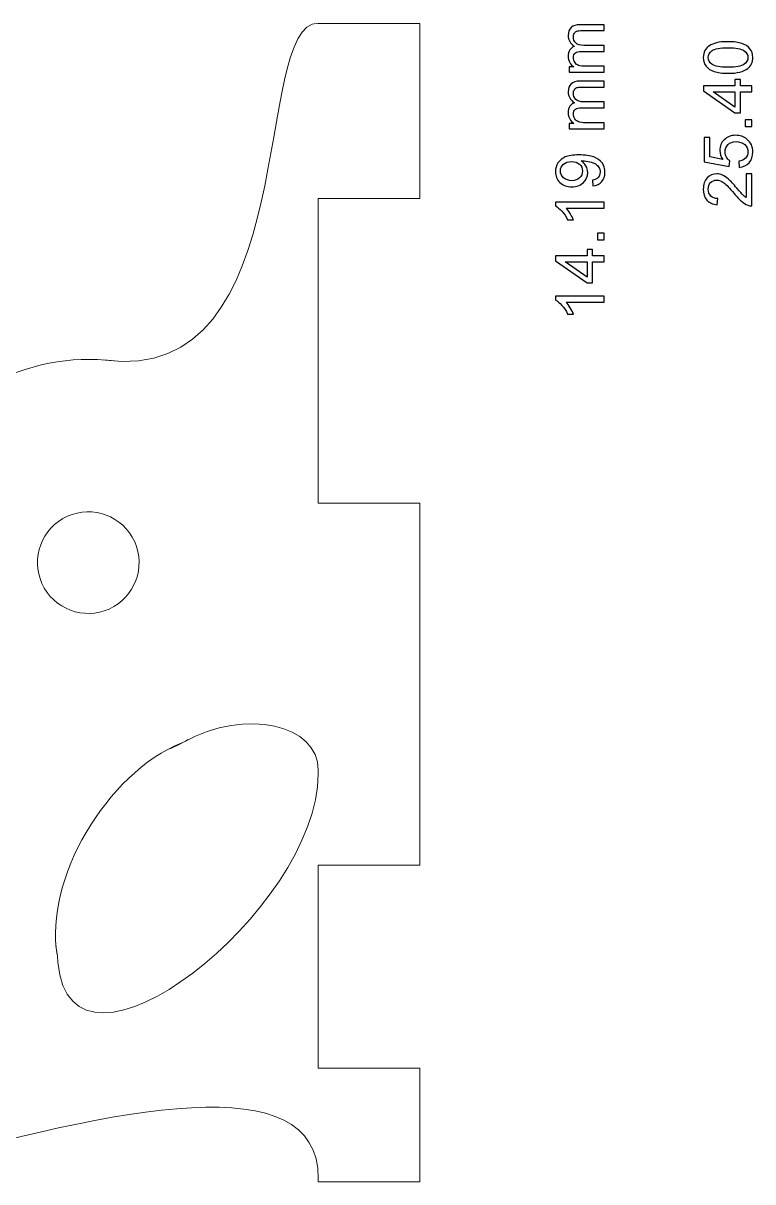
# Model space of a CAD drawing. Header units: millimetres. Extents: x -819 to 558, y -342 to 336.
# Drawn here: x 375.9 to 467.1, y -19 to 125.9 of the extents above; entities that cross this region are included whole.
import ezdxf

# ---------------------------------------------------------------- set-up
doc = ezdxf.new("R2010")
doc.units = ezdxf.units.MM
doc.header["$MEASUREMENT"] = 0
doc.layers.add('#Layer 1', color=7, linetype='Continuous')

msp = doc.modelspace()

# ---------------------------------------------------------------- linework, layer by layer
at = {"layer": '#Layer 1', "color": 22, "lineweight": 9}
for points in [[(385.9747, 83.7582), (411.1394, 80.2304), (404.3191, 125.8566), (412.7858, 125.8566)], [(412.7841, 65.8554), (412.7841, 65.8554), (412.7841, 103.9547), (412.7841, 103.9547)], [(425.4839, 65.8554), (425.4839, 65.8554), (425.4839, 20.6013), (425.4839, 20.6013)], [(395.9414, 35.9864), (403.7907, 40.308), (412.7858, 38.1431), (412.7858, 32.4883)], [(396.5379, 36.3013), (395.6197, 35.7825), (394.6825, 35.3268), (393.7318, 34.9333)], [(395.7543, 35.9058), (386.2551, 32.0701), (378.5347, 18.6972), (380.1573, 9.3862)], [(380.2428, 8.4698), (381.8303, -9.61), (412.7858, 15.0843), (412.7858, 32.0177)], [(412.7841, 31.8053), (412.7841, 31.8053), (412.7841, 32.6208), (412.7841, 32.6208)], [(412.7841, -4.7988), (412.7841, -4.7988), (412.7841, 20.6013), (412.7841, 20.6013)], [(380.0052, 10.5427), (380.088, 9.8513), (380.2172, 9.1616), (380.2428, 8.4698)], [(360.7518, -17.1947), (387.9157, -9.6982), (412.7858, -4.3131), (412.7858, -18.5472)]]:
    msp.add_open_spline(points, degree=3, dxfattribs=at)
for points, knots in [([(412.7841, 125.8276), (412.7841, 125.8276), (425.4839, 125.8276), (425.4839, 125.8276), (425.4839, 125.8276), (425.4839, 125.8276), (425.4839, 103.9547), (425.4839, 103.9547)], [0, 0, 0, 0, 0.5, 0.5, 0.5, 0.5, 1, 1, 1, 1]), ([(425.4839, 65.8554), (425.4839, 65.8554), (412.7841, 65.8554), (412.7841, 65.8554), (412.7841, 65.8554), (412.7841, 65.8554), (412.7841, 103.9547), (412.7841, 103.9547), (412.7841, 103.9547), (412.7841, 103.9547), (425.4839, 103.9547), (425.4839, 103.9547)], [0, 0, 0, 0, 0.33333333, 0.33333333, 0.33333333, 0.33333333, 0.66666667, 0.66666667, 0.66666667, 0.66666667, 1, 1, 1, 1]), ([(368.0574, 78.1584), (369.0774, 78.9825), (370.1747, 79.738), (371.3461, 80.4144), (371.3461, 80.4144), (376.3269, 83.29), (381.8769, 84.2869), (387.1755, 83.6251)], [0, 0, 0, 0, 0.5, 0.5, 0.5, 0.5, 1, 1, 1, 1]), ([(425.4784, -4.7988), (425.4784, -4.7988), (412.7786, -4.7988), (412.7786, -4.7988), (412.7786, -4.7988), (412.7786, -4.7988), (412.7786, 20.6013), (412.7786, 20.6013), (412.7786, 20.6013), (412.7786, 20.6013), (425.4784, 20.6013), (425.4784, 20.6013)], [0, 0, 0, 0, 0.33333333, 0.33333333, 0.33333333, 0.33333333, 0.66666667, 0.66666667, 0.66666667, 0.66666667, 1, 1, 1, 1]), ([(425.4839, -4.7988), (425.4839, -4.7988), (425.4839, -18.9875), (425.4839, -18.9875), (425.4839, -18.9875), (425.4839, -18.9875), (412.7841, -18.9875), (412.7841, -18.9875), (412.7841, -18.9875), (412.7841, -18.9875), (412.7841, -18.3541), (412.7841, -18.3541)], [0, 0, 0, 0, 0.33333333, 0.33333333, 0.33333333, 0.33333333, 0.66666667, 0.66666667, 0.66666667, 0.66666667, 1, 1, 1, 1])]:
    msp.add_open_spline(points, degree=3, knots=knots, dxfattribs=at)
at = {"layer": '#Layer 1', "color": 250}
for points, knots in [([(448.5028, 119.7205), (448.5028, 119.7205), (444.1128, 119.7205), (444.1128, 119.7205), (444.1128, 119.7205), (444.1128, 119.7205), (444.1128, 120.3851), (444.1128, 120.3851), (444.1128, 120.3851), (444.1128, 120.3851), (444.7281, 120.3851), (444.7281, 120.3851), (444.7281, 120.3851), (444.5136, 120.5234), (444.34, 120.7069), (444.2102, 120.9355), (444.2102, 120.9355), (444.0789, 121.1641), (444.0126, 121.4251), (444.0126, 121.7172), (444.0126, 121.7172), (444.0126, 122.0418), (444.0804, 122.3085), (444.2158, 122.5159), (444.2158, 122.5159), (444.3513, 122.7248), (444.539, 122.8715), (444.7817, 122.9562), (444.7817, 122.9562), (444.2694, 123.3047), (444.0126, 123.7563), (444.0126, 124.3123), (444.0126, 124.3123), (444.0126, 124.7483), (444.134, 125.0827), (444.3753, 125.317), (444.3753, 125.317), (444.6166, 125.5512), (444.9877, 125.6684), (445.4887, 125.6684), (445.4887, 125.6684), (445.4887, 125.6684), (448.5028, 125.6684), (448.5028, 125.6684), (448.5028, 125.6684), (448.5028, 125.6684), (448.5028, 124.9289), (448.5028, 124.9289), (448.5028, 124.9289), (448.5028, 124.9289), (445.737, 124.9289), (445.737, 124.9289), (445.737, 124.9289), (445.4393, 124.9289), (445.2248, 124.9049), (445.0935, 124.857), (445.0935, 124.857), (444.9637, 124.8076), (444.8579, 124.7201), (444.7775, 124.5945), (444.7775, 124.5945), (444.6984, 124.4675), (444.6575, 124.3179), (444.6575, 124.1472), (444.6575, 124.1472), (444.6575, 123.8381), (444.7605, 123.5827), (444.9665, 123.3781), (444.9665, 123.3781), (445.1712, 123.1749), (445.4999, 123.0719), (445.9515, 123.0719), (445.9515, 123.0719), (445.9515, 123.0719), (448.5028, 123.0719), (448.5028, 123.0719), (448.5028, 123.0719), (448.5028, 123.0719), (448.5028, 122.3282), (448.5028, 122.3282), (448.5028, 122.3282), (448.5028, 122.3282), (445.6509, 122.3282), (445.6509, 122.3282), (445.6509, 122.3282), (445.3193, 122.3282), (445.071, 122.2676), (444.9059, 122.1462), (444.9059, 122.1462), (444.7408, 122.0249), (444.6575, 121.8273), (444.6575, 121.5507), (444.6575, 121.5507), (444.6575, 121.3419), (444.7125, 121.1486), (444.824, 120.9708), (444.824, 120.9708), (444.9341, 120.793), (445.095, 120.6631), (445.3066, 120.5841), (445.3066, 120.5841), (445.5197, 120.5037), (445.8259, 120.4642), (446.2253, 120.4642), (446.2253, 120.4642), (446.2253, 120.4642), (448.5028, 120.4642), (448.5028, 120.4642), (448.5028, 120.4642), (448.5028, 120.4642), (448.5028, 119.7205), (448.5028, 119.7205)], [0, 0, 0, 0, 0.03571429, 0.03571429, 0.03571429, 0.03571429, 0.07142857, 0.07142857, 0.07142857, 0.07142857, 0.10714286, 0.10714286, 0.10714286, 0.10714286, 0.14285714, 0.14285714, 0.14285714, 0.14285714, 0.17857143, 0.17857143, 0.17857143, 0.17857143, 0.21428571, 0.21428571, 0.21428571, 0.21428571, 0.25, 0.25, 0.25, 0.25, 0.28571429, 0.28571429, 0.28571429, 0.28571429, 0.32142857, 0.32142857, 0.32142857, 0.32142857, 0.35714286, 0.35714286, 0.35714286, 0.35714286, 0.39285714, 0.39285714, 0.39285714, 0.39285714, 0.42857143, 0.42857143, 0.42857143, 0.42857143, 0.46428571, 0.46428571, 0.46428571, 0.46428571, 0.5, 0.5, 0.5, 0.5, 0.53571429, 0.53571429, 0.53571429, 0.53571429, 0.57142857, 0.57142857, 0.57142857, 0.57142857, 0.60714286, 0.60714286, 0.60714286, 0.60714286, 0.64285714, 0.64285714, 0.64285714, 0.64285714, 0.67857143, 0.67857143, 0.67857143, 0.67857143, 0.71428571, 0.71428571, 0.71428571, 0.71428571, 0.75, 0.75, 0.75, 0.75, 0.78571429, 0.78571429, 0.78571429, 0.78571429, 0.82142857, 0.82142857, 0.82142857, 0.82142857, 0.85714286, 0.85714286, 0.85714286, 0.85714286, 0.89285714, 0.89285714, 0.89285714, 0.89285714, 0.92857143, 0.92857143, 0.92857143, 0.92857143, 0.96428571, 0.96428571, 0.96428571, 0.96428571, 1, 1, 1, 1]), ([(463.9877, 119.5878), (463.2708, 119.5878), (462.6937, 119.6611), (462.2576, 119.8093), (462.2576, 119.8093), (461.8202, 119.9561), (461.4829, 120.1762), (461.2459, 120.4669), (461.2459, 120.4669), (461.0088, 120.7576), (460.8917, 121.1231), (460.8917, 121.5633), (460.8917, 121.5633), (460.8917, 121.8893), (460.9566, 122.1743), (461.0878, 122.4199), (461.0878, 122.4199), (461.2176, 122.6654), (461.4067, 122.8672), (461.6537, 123.0281), (461.6537, 123.0281), (461.9006, 123.1875), (462.2012, 123.3131), (462.5554, 123.4034), (462.5554, 123.4034), (462.9096, 123.4952), (463.3865, 123.5403), (463.9877, 123.5403), (463.9877, 123.5403), (464.6989, 123.5403), (465.2718, 123.4669), (465.7092, 123.3216), (465.7092, 123.3216), (466.1467, 123.1748), (466.4839, 122.9561), (466.7224, 122.6654), (466.7224, 122.6654), (466.9609, 122.3747), (467.0794, 122.0078), (467.0794, 121.5633), (467.0794, 121.5633), (467.0794, 120.9791), (466.8706, 120.5205), (466.4515, 120.1875), (466.4515, 120.1875), (465.9477, 119.7881), (465.125, 119.5878), (463.9877, 119.5878)], [0, 0, 0, 0, 0.08333333, 0.08333333, 0.08333333, 0.08333333, 0.16666667, 0.16666667, 0.16666667, 0.16666667, 0.25, 0.25, 0.25, 0.25, 0.33333333, 0.33333333, 0.33333333, 0.33333333, 0.41666667, 0.41666667, 0.41666667, 0.41666667, 0.5, 0.5, 0.5, 0.5, 0.58333333, 0.58333333, 0.58333333, 0.58333333, 0.66666667, 0.66666667, 0.66666667, 0.66666667, 0.75, 0.75, 0.75, 0.75, 0.83333333, 0.83333333, 0.83333333, 0.83333333, 0.91666667, 0.91666667, 0.91666667, 0.91666667, 1, 1, 1, 1]), ([(463.9877, 120.3526), (464.9825, 120.3526), (465.6443, 120.4697), (465.9745, 120.7026), (465.9745, 120.7026), (466.3033, 120.9354), (466.4684, 121.2218), (466.4684, 121.5633), (466.4684, 121.5633), (466.4684, 121.9062), (466.3019, 122.1927), (465.9717, 122.4255), (465.9717, 122.4255), (465.6415, 122.6584), (464.9797, 122.7755), (463.9877, 122.7755), (463.9877, 122.7755), (462.99, 122.7755), (462.3268, 122.6584), (461.9994, 122.4255), (461.9994, 122.4255), (461.6706, 122.1927), (461.5069, 121.9034), (461.5069, 121.5563), (461.5069, 121.5563), (461.5069, 121.2134), (461.6523, 120.941), (461.9415, 120.7364), (461.9415, 120.7364), (462.3098, 120.481), (462.9928, 120.3526), (463.9877, 120.3526)], [0, 0, 0, 0, 0.125, 0.125, 0.125, 0.125, 0.25, 0.25, 0.25, 0.25, 0.375, 0.375, 0.375, 0.375, 0.5, 0.5, 0.5, 0.5, 0.625, 0.625, 0.625, 0.625, 0.75, 0.75, 0.75, 0.75, 0.875, 0.875, 0.875, 0.875, 1, 1, 1, 1]), ([(466.9764, 117.2637), (466.9764, 117.2637), (465.5258, 117.2637), (465.5258, 117.2637), (465.5258, 117.2637), (465.5258, 117.2637), (465.5258, 114.6347), (465.5258, 114.6347), (465.5258, 114.6347), (465.5258, 114.6347), (464.8428, 114.6347), (464.8428, 114.6347), (464.8428, 114.6347), (464.8428, 114.6347), (460.9157, 117.4005), (460.9157, 117.4005), (460.9157, 117.4005), (460.9157, 117.4005), (460.9157, 118.0087), (460.9157, 118.0087), (460.9157, 118.0087), (460.9157, 118.0087), (464.8428, 118.0087), (464.8428, 118.0087), (464.8428, 118.0087), (464.8428, 118.0087), (464.8428, 118.8272), (464.8428, 118.8272), (464.8428, 118.8272), (464.8428, 118.8272), (465.5258, 118.8272), (465.5258, 118.8272), (465.5258, 118.8272), (465.5258, 118.8272), (465.5258, 118.0087), (465.5258, 118.0087), (465.5258, 118.0087), (465.5258, 118.0087), (466.9764, 118.0087), (466.9764, 118.0087), (466.9764, 118.0087), (466.9764, 118.0087), (466.9764, 117.2637), (466.9764, 117.2637)], [0, 0, 0, 0, 0.09090909, 0.09090909, 0.09090909, 0.09090909, 0.18181818, 0.18181818, 0.18181818, 0.18181818, 0.27272727, 0.27272727, 0.27272727, 0.27272727, 0.36363636, 0.36363636, 0.36363636, 0.36363636, 0.45454545, 0.45454545, 0.45454545, 0.45454545, 0.54545455, 0.54545455, 0.54545455, 0.54545455, 0.63636364, 0.63636364, 0.63636364, 0.63636364, 0.72727273, 0.72727273, 0.72727273, 0.72727273, 0.81818182, 0.81818182, 0.81818182, 0.81818182, 0.90909091, 0.90909091, 0.90909091, 0.90909091, 1, 1, 1, 1]), ([(448.5028, 112.6677), (448.5028, 112.6677), (444.1128, 112.6677), (444.1128, 112.6677), (444.1128, 112.6677), (444.1128, 112.6677), (444.1128, 113.3323), (444.1128, 113.3323), (444.1128, 113.3323), (444.1128, 113.3323), (444.7281, 113.3323), (444.7281, 113.3323), (444.7281, 113.3323), (444.5136, 113.4706), (444.34, 113.6541), (444.2102, 113.8827), (444.2102, 113.8827), (444.0789, 114.1113), (444.0126, 114.3723), (444.0126, 114.6644), (444.0126, 114.6644), (444.0126, 114.989), (444.0804, 115.2557), (444.2158, 115.4631), (444.2158, 115.4631), (444.3513, 115.672), (444.539, 115.8187), (444.7817, 115.9034), (444.7817, 115.9034), (444.2694, 116.2519), (444.0126, 116.7035), (444.0126, 117.2595), (444.0126, 117.2595), (444.0126, 117.6955), (444.134, 118.0299), (444.3753, 118.2642), (444.3753, 118.2642), (444.6166, 118.4984), (444.9877, 118.6156), (445.4887, 118.6156), (445.4887, 118.6156), (445.4887, 118.6156), (448.5028, 118.6156), (448.5028, 118.6156), (448.5028, 118.6156), (448.5028, 118.6156), (448.5028, 117.8761), (448.5028, 117.8761), (448.5028, 117.8761), (448.5028, 117.8761), (445.737, 117.8761), (445.737, 117.8761), (445.737, 117.8761), (445.4393, 117.8761), (445.2248, 117.8521), (445.0935, 117.8042), (445.0935, 117.8042), (444.9637, 117.7548), (444.8579, 117.6673), (444.7775, 117.5417), (444.7775, 117.5417), (444.6984, 117.4147), (444.6575, 117.2651), (444.6575, 117.0944), (444.6575, 117.0944), (444.6575, 116.7853), (444.7605, 116.5299), (444.9665, 116.3253), (444.9665, 116.3253), (445.1712, 116.1221), (445.4999, 116.0191), (445.9515, 116.0191), (445.9515, 116.0191), (445.9515, 116.0191), (448.5028, 116.0191), (448.5028, 116.0191), (448.5028, 116.0191), (448.5028, 116.0191), (448.5028, 115.2754), (448.5028, 115.2754), (448.5028, 115.2754), (448.5028, 115.2754), (445.6509, 115.2754), (445.6509, 115.2754), (445.6509, 115.2754), (445.3193, 115.2754), (445.071, 115.2148), (444.9059, 115.0934), (444.9059, 115.0934), (444.7408, 114.9721), (444.6575, 114.7745), (444.6575, 114.4979), (444.6575, 114.4979), (444.6575, 114.2891), (444.7125, 114.0958), (444.824, 113.918), (444.824, 113.918), (444.9341, 113.7402), (445.095, 113.6103), (445.3066, 113.5313), (445.3066, 113.5313), (445.5197, 113.4509), (445.8259, 113.4114), (446.2253, 113.4114), (446.2253, 113.4114), (446.2253, 113.4114), (448.5028, 113.4114), (448.5028, 113.4114), (448.5028, 113.4114), (448.5028, 113.4114), (448.5028, 112.6677), (448.5028, 112.6677)], [0, 0, 0, 0, 0.03571429, 0.03571429, 0.03571429, 0.03571429, 0.07142857, 0.07142857, 0.07142857, 0.07142857, 0.10714286, 0.10714286, 0.10714286, 0.10714286, 0.14285714, 0.14285714, 0.14285714, 0.14285714, 0.17857143, 0.17857143, 0.17857143, 0.17857143, 0.21428571, 0.21428571, 0.21428571, 0.21428571, 0.25, 0.25, 0.25, 0.25, 0.28571429, 0.28571429, 0.28571429, 0.28571429, 0.32142857, 0.32142857, 0.32142857, 0.32142857, 0.35714286, 0.35714286, 0.35714286, 0.35714286, 0.39285714, 0.39285714, 0.39285714, 0.39285714, 0.42857143, 0.42857143, 0.42857143, 0.42857143, 0.46428571, 0.46428571, 0.46428571, 0.46428571, 0.5, 0.5, 0.5, 0.5, 0.53571429, 0.53571429, 0.53571429, 0.53571429, 0.57142857, 0.57142857, 0.57142857, 0.57142857, 0.60714286, 0.60714286, 0.60714286, 0.60714286, 0.64285714, 0.64285714, 0.64285714, 0.64285714, 0.67857143, 0.67857143, 0.67857143, 0.67857143, 0.71428571, 0.71428571, 0.71428571, 0.71428571, 0.75, 0.75, 0.75, 0.75, 0.78571429, 0.78571429, 0.78571429, 0.78571429, 0.82142857, 0.82142857, 0.82142857, 0.82142857, 0.85714286, 0.85714286, 0.85714286, 0.85714286, 0.89285714, 0.89285714, 0.89285714, 0.89285714, 0.92857143, 0.92857143, 0.92857143, 0.92857143, 0.96428571, 0.96428571, 0.96428571, 0.96428571, 1, 1, 1, 1]), ([(464.8428, 117.2637), (464.8428, 117.2637), (462.1109, 117.2637), (462.1109, 117.2637), (462.1109, 117.2637), (462.1109, 117.2637), (464.8428, 115.3671), (464.8428, 115.3671), (464.8428, 115.3671), (464.8428, 115.3671), (464.8428, 117.2637), (464.8428, 117.2637)], [0, 0, 0, 0, 0.33333333, 0.33333333, 0.33333333, 0.33333333, 0.66666667, 0.66666667, 0.66666667, 0.66666667, 1, 1, 1, 1]), ([(466.9764, 112.9443), (466.9764, 112.9443), (466.1283, 112.9443), (466.1283, 112.9443), (466.1283, 112.9443), (466.1283, 112.9443), (466.1283, 113.7923), (466.1283, 113.7923), (466.1283, 113.7923), (466.1283, 113.7923), (466.9764, 113.7923), (466.9764, 113.7923), (466.9764, 113.7923), (466.9764, 113.7923), (466.9764, 112.9443), (466.9764, 112.9443)], [0, 0, 0, 0, 0.25, 0.25, 0.25, 0.25, 0.5, 0.5, 0.5, 0.5, 0.75, 0.75, 0.75, 0.75, 1, 1, 1, 1]), ([(465.3889, 107.8177), (465.3889, 107.8177), (465.3226, 108.5994), (465.3226, 108.5994), (465.3226, 108.5994), (465.7036, 108.6573), (465.9886, 108.7913), (466.1805, 109.0016), (466.1805, 109.0016), (466.3724, 109.2133), (466.4684, 109.4673), (466.4684, 109.765), (466.4684, 109.765), (466.4684, 110.1234), (466.3329, 110.4268), (466.0634, 110.6738), (466.0634, 110.6738), (465.7925, 110.9221), (465.434, 111.0463), (464.9881, 111.0463), (464.9881, 111.0463), (464.5634, 111.0463), (464.229, 110.9278), (463.9834, 110.6893), (463.9834, 110.6893), (463.7379, 110.4508), (463.6151, 110.139), (463.6151, 109.7523), (463.6151, 109.7523), (463.6151, 109.5124), (463.6702, 109.2965), (463.7788, 109.1032), (463.7788, 109.1032), (463.8875, 108.9099), (464.0286, 108.7589), (464.2021, 108.6488), (464.2021, 108.6488), (464.2021, 108.6488), (464.1118, 107.9503), (464.1118, 107.9503), (464.1118, 107.9503), (464.1118, 107.9503), (460.9989, 108.5373), (460.9989, 108.5373), (460.9989, 108.5373), (460.9989, 108.5373), (460.9989, 111.5515), (460.9989, 111.5515), (460.9989, 111.5515), (460.9989, 111.5515), (461.7101, 111.5515), (461.7101, 111.5515), (461.7101, 111.5515), (461.7101, 111.5515), (461.7101, 109.1328), (461.7101, 109.1328), (461.7101, 109.1328), (461.7101, 109.1328), (463.3385, 108.8054), (463.3385, 108.8054), (463.3385, 108.8054), (463.0845, 109.1695), (462.9575, 109.5519), (462.9575, 109.9513), (462.9575, 109.9513), (462.9575, 110.4804), (463.141, 110.9264), (463.5079, 111.2904), (463.5079, 111.2904), (463.8748, 111.6545), (464.3461, 111.8365), (464.9218, 111.8365), (464.9218, 111.8365), (465.4707, 111.8365), (465.9449, 111.6757), (466.3442, 111.3567), (466.3442, 111.3567), (466.8339, 110.9673), (467.0794, 110.4367), (467.0794, 109.765), (467.0794, 109.765), (467.0794, 109.2133), (466.9256, 108.7631), (466.6166, 108.4146), (466.6166, 108.4146), (466.3075, 108.066), (465.8983, 107.8671), (465.3889, 107.8177)], [0, 0, 0, 0, 0.04545455, 0.04545455, 0.04545455, 0.04545455, 0.09090909, 0.09090909, 0.09090909, 0.09090909, 0.13636364, 0.13636364, 0.13636364, 0.13636364, 0.18181818, 0.18181818, 0.18181818, 0.18181818, 0.22727273, 0.22727273, 0.22727273, 0.22727273, 0.27272727, 0.27272727, 0.27272727, 0.27272727, 0.31818182, 0.31818182, 0.31818182, 0.31818182, 0.36363636, 0.36363636, 0.36363636, 0.36363636, 0.40909091, 0.40909091, 0.40909091, 0.40909091, 0.45454545, 0.45454545, 0.45454545, 0.45454545, 0.5, 0.5, 0.5, 0.5, 0.54545455, 0.54545455, 0.54545455, 0.54545455, 0.59090909, 0.59090909, 0.59090909, 0.59090909, 0.63636364, 0.63636364, 0.63636364, 0.63636364, 0.68181818, 0.68181818, 0.68181818, 0.68181818, 0.72727273, 0.72727273, 0.72727273, 0.72727273, 0.77272727, 0.77272727, 0.77272727, 0.77272727, 0.81818182, 0.81818182, 0.81818182, 0.81818182, 0.86363636, 0.86363636, 0.86363636, 0.86363636, 0.90909091, 0.90909091, 0.90909091, 0.90909091, 0.95454545, 0.95454545, 0.95454545, 0.95454545, 1, 1, 1, 1]), ([(447.1016, 105.5105), (447.1016, 105.5105), (447.0352, 106.226), (447.0352, 106.226), (447.0352, 106.226), (447.3711, 106.2867), (447.6152, 106.4024), (447.7676, 106.5731), (447.7676, 106.5731), (447.9186, 106.7439), (447.9948, 106.9626), (447.9948, 107.2307), (447.9948, 107.2307), (447.9948, 107.4593), (447.9426, 107.6597), (447.8368, 107.8318), (447.8368, 107.8318), (447.7323, 108.004), (447.5926, 108.1451), (447.4177, 108.2552), (447.4177, 108.2552), (447.2427, 108.3666), (447.0056, 108.4584), (446.7093, 108.5332), (446.7093, 108.5332), (446.4115, 108.6065), (446.1081, 108.6446), (445.7991, 108.6446), (445.7991, 108.6446), (445.7666, 108.6446), (445.7158, 108.6432), (445.6509, 108.6404), (445.6509, 108.6404), (445.8866, 108.4908), (446.0799, 108.2876), (446.2267, 108.0308), (446.2267, 108.0308), (446.3748, 107.7726), (446.4482, 107.4932), (446.4482, 107.194), (446.4482, 107.194), (446.4482, 106.6917), (446.2662, 106.2669), (445.9021, 105.9198), (445.9021, 105.9198), (445.538, 105.5726), (445.0597, 105.3991), (444.4642, 105.3991), (444.4642, 105.3991), (443.8489, 105.3991), (443.355, 105.5797), (442.9797, 105.9423), (442.9797, 105.9423), (442.6043, 106.305), (442.4181, 106.7594), (442.4181, 107.3055), (442.4181, 107.3055), (442.4181, 107.6992), (442.5239, 108.059), (442.7356, 108.3864), (442.7356, 108.3864), (442.9472, 108.7124), (443.2506, 108.9607), (443.6429, 109.1301), (443.6429, 109.1301), (444.0352, 109.2994), (444.6039, 109.3841), (445.349, 109.3841), (445.349, 109.3841), (446.1222, 109.3841), (446.7389, 109.3008), (447.1989, 109.1329), (447.1989, 109.1329), (447.6575, 108.9635), (448.0061, 108.7138), (448.246, 108.3822), (448.246, 108.3822), (448.4859, 108.0491), (448.6058, 107.6611), (448.6058, 107.2138), (448.6058, 107.2138), (448.6058, 106.7396), (448.4746, 106.353), (448.2107, 106.0524), (448.2107, 106.0524), (447.9482, 105.7518), (447.5785, 105.5712), (447.1016, 105.5105)], [0, 0, 0, 0, 0.04545455, 0.04545455, 0.04545455, 0.04545455, 0.09090909, 0.09090909, 0.09090909, 0.09090909, 0.13636364, 0.13636364, 0.13636364, 0.13636364, 0.18181818, 0.18181818, 0.18181818, 0.18181818, 0.22727273, 0.22727273, 0.22727273, 0.22727273, 0.27272727, 0.27272727, 0.27272727, 0.27272727, 0.31818182, 0.31818182, 0.31818182, 0.31818182, 0.36363636, 0.36363636, 0.36363636, 0.36363636, 0.40909091, 0.40909091, 0.40909091, 0.40909091, 0.45454545, 0.45454545, 0.45454545, 0.45454545, 0.5, 0.5, 0.5, 0.5, 0.54545455, 0.54545455, 0.54545455, 0.54545455, 0.59090909, 0.59090909, 0.59090909, 0.59090909, 0.63636364, 0.63636364, 0.63636364, 0.63636364, 0.68181818, 0.68181818, 0.68181818, 0.68181818, 0.72727273, 0.72727273, 0.72727273, 0.72727273, 0.77272727, 0.77272727, 0.77272727, 0.77272727, 0.81818182, 0.81818182, 0.81818182, 0.81818182, 0.86363636, 0.86363636, 0.86363636, 0.86363636, 0.90909091, 0.90909091, 0.90909091, 0.90909091, 0.95454545, 0.95454545, 0.95454545, 0.95454545, 1, 1, 1, 1]), ([(444.4261, 108.5571), (443.9999, 108.5571), (443.6598, 108.4443), (443.4101, 108.2171), (443.4101, 108.2171), (443.1589, 107.9885), (443.0333, 107.7161), (443.0333, 107.3958), (443.0333, 107.3958), (443.0333, 107.0656), (443.1688, 106.7777), (443.4383, 106.5322), (443.4383, 106.5322), (443.7092, 106.2867), (444.0592, 106.1639), (444.4882, 106.1639), (444.4882, 106.1639), (444.8748, 106.1639), (445.1881, 106.281), (445.4294, 106.5139), (445.4294, 106.5139), (445.6707, 106.7467), (445.7906, 107.0331), (445.7906, 107.3746), (445.7906, 107.3746), (445.7906, 107.7204), (445.6707, 108.0026), (445.4294, 108.2241), (445.4294, 108.2241), (445.1881, 108.4471), (444.8537, 108.5571), (444.4261, 108.5571)], [0, 0, 0, 0, 0.125, 0.125, 0.125, 0.125, 0.25, 0.25, 0.25, 0.25, 0.375, 0.375, 0.375, 0.375, 0.5, 0.5, 0.5, 0.5, 0.625, 0.625, 0.625, 0.625, 0.75, 0.75, 0.75, 0.75, 0.875, 0.875, 0.875, 0.875, 1, 1, 1, 1]), ([(466.261, 107.0204), (466.261, 107.0204), (466.9764, 107.0204), (466.9764, 107.0204), (466.9764, 107.0204), (466.9764, 107.0204), (466.9764, 103.0142), (466.9764, 103.0142), (466.9764, 103.0142), (466.7972, 103.0086), (466.625, 103.0368), (466.4599, 103.1003), (466.4599, 103.1003), (466.1862, 103.2019), (465.9181, 103.3656), (465.6542, 103.59), (465.6542, 103.59), (465.3889, 103.8157), (465.0827, 104.1403), (464.7355, 104.5636), (464.7355, 104.5636), (464.1951, 105.2226), (463.7675, 105.6685), (463.4514, 105.9), (463.4514, 105.9), (463.1368, 106.1314), (462.8376, 106.2471), (462.5568, 106.2471), (462.5568, 106.2471), (462.2619, 106.2471), (462.0135, 106.1413), (461.8103, 105.931), (461.8103, 105.931), (461.6085, 105.7193), (461.5069, 105.4442), (461.5069, 105.1055), (461.5069, 105.1055), (461.5069, 104.7471), (461.6142, 104.4606), (461.8301, 104.2461), (461.8301, 104.2461), (462.0445, 104.0302), (462.3423, 103.9216), (462.7219, 103.9187), (462.7219, 103.9187), (462.7219, 103.9187), (462.6443, 103.1539), (462.6443, 103.1539), (462.6443, 103.1539), (462.0728, 103.2061), (461.6381, 103.4037), (461.339, 103.7452), (461.339, 103.7452), (461.0398, 104.0867), (460.8917, 104.5467), (460.8917, 105.1224), (460.8917, 105.1224), (460.8917, 105.7038), (461.0525, 106.1638), (461.3743, 106.5025), (461.3743, 106.5025), (461.6974, 106.8426), (462.0968, 107.0119), (462.5737, 107.0119), (462.5737, 107.0119), (462.8164, 107.0119), (463.0549, 106.9625), (463.2892, 106.8623), (463.2892, 106.8623), (463.5234, 106.7636), (463.7703, 106.5985), (464.0286, 106.3684), (464.0286, 106.3684), (464.2882, 106.1384), (464.6438, 105.756), (465.0954, 105.2212), (465.0954, 105.2212), (465.4707, 104.7753), (465.7247, 104.4888), (465.8588, 104.3618), (465.8588, 104.3618), (465.9914, 104.2348), (466.1255, 104.1304), (466.261, 104.0472), (466.261, 104.0472), (466.261, 104.0472), (466.261, 107.0204), (466.261, 107.0204)], [0, 0, 0, 0, 0.04545455, 0.04545455, 0.04545455, 0.04545455, 0.09090909, 0.09090909, 0.09090909, 0.09090909, 0.13636364, 0.13636364, 0.13636364, 0.13636364, 0.18181818, 0.18181818, 0.18181818, 0.18181818, 0.22727273, 0.22727273, 0.22727273, 0.22727273, 0.27272727, 0.27272727, 0.27272727, 0.27272727, 0.31818182, 0.31818182, 0.31818182, 0.31818182, 0.36363636, 0.36363636, 0.36363636, 0.36363636, 0.40909091, 0.40909091, 0.40909091, 0.40909091, 0.45454545, 0.45454545, 0.45454545, 0.45454545, 0.5, 0.5, 0.5, 0.5, 0.54545455, 0.54545455, 0.54545455, 0.54545455, 0.59090909, 0.59090909, 0.59090909, 0.59090909, 0.63636364, 0.63636364, 0.63636364, 0.63636364, 0.68181818, 0.68181818, 0.68181818, 0.68181818, 0.72727273, 0.72727273, 0.72727273, 0.72727273, 0.77272727, 0.77272727, 0.77272727, 0.77272727, 0.81818182, 0.81818182, 0.81818182, 0.81818182, 0.86363636, 0.86363636, 0.86363636, 0.86363636, 0.90909091, 0.90909091, 0.90909091, 0.90909091, 0.95454545, 0.95454545, 0.95454545, 0.95454545, 1, 1, 1, 1]), ([(448.5028, 103.4926), (448.5028, 103.4926), (448.5028, 102.749), (448.5028, 102.749), (448.5028, 102.749), (448.5028, 102.749), (443.7614, 102.749), (443.7614, 102.749), (443.7614, 102.749), (443.9322, 102.5698), (444.1029, 102.3355), (444.2737, 102.0448), (444.2737, 102.0448), (444.4444, 101.7527), (444.5728, 101.4917), (444.6575, 101.2603), (444.6575, 101.2603), (444.6575, 101.2603), (443.9392, 101.2603), (443.9392, 101.2603), (443.9392, 101.2603), (443.7431, 101.6765), (443.506, 102.0406), (443.228, 102.3525), (443.228, 102.3525), (442.9486, 102.6629), (442.6791, 102.8845), (442.4181, 103.0143), (442.4181, 103.0143), (442.4181, 103.0143), (442.4181, 103.4926), (442.4181, 103.4926), (442.4181, 103.4926), (442.4181, 103.4926), (448.5028, 103.4926), (448.5028, 103.4926)], [0, 0, 0, 0, 0.11111111, 0.11111111, 0.11111111, 0.11111111, 0.22222222, 0.22222222, 0.22222222, 0.22222222, 0.33333333, 0.33333333, 0.33333333, 0.33333333, 0.44444444, 0.44444444, 0.44444444, 0.44444444, 0.55555556, 0.55555556, 0.55555556, 0.55555556, 0.66666667, 0.66666667, 0.66666667, 0.66666667, 0.77777778, 0.77777778, 0.77777778, 0.77777778, 0.88888889, 0.88888889, 0.88888889, 0.88888889, 1, 1, 1, 1]), ([(448.5028, 98.7556), (448.5028, 98.7556), (447.6547, 98.7556), (447.6547, 98.7556), (447.6547, 98.7556), (447.6547, 98.7556), (447.6547, 99.6036), (447.6547, 99.6036), (447.6547, 99.6036), (447.6547, 99.6036), (448.5028, 99.6036), (448.5028, 99.6036), (448.5028, 99.6036), (448.5028, 99.6036), (448.5028, 98.7556), (448.5028, 98.7556)], [0, 0, 0, 0, 0.25, 0.25, 0.25, 0.25, 0.5, 0.5, 0.5, 0.5, 0.75, 0.75, 0.75, 0.75, 1, 1, 1, 1]), ([(448.5028, 96.0138), (448.5028, 96.0138), (447.0522, 96.0138), (447.0522, 96.0138), (447.0522, 96.0138), (447.0522, 96.0138), (447.0522, 93.3848), (447.0522, 93.3848), (447.0522, 93.3848), (447.0522, 93.3848), (446.3692, 93.3848), (446.3692, 93.3848), (446.3692, 93.3848), (446.3692, 93.3848), (442.4421, 96.1506), (442.4421, 96.1506), (442.4421, 96.1506), (442.4421, 96.1506), (442.4421, 96.7588), (442.4421, 96.7588), (442.4421, 96.7588), (442.4421, 96.7588), (446.3692, 96.7588), (446.3692, 96.7588), (446.3692, 96.7588), (446.3692, 96.7588), (446.3692, 97.5773), (446.3692, 97.5773), (446.3692, 97.5773), (446.3692, 97.5773), (447.0522, 97.5773), (447.0522, 97.5773), (447.0522, 97.5773), (447.0522, 97.5773), (447.0522, 96.7588), (447.0522, 96.7588), (447.0522, 96.7588), (447.0522, 96.7588), (448.5028, 96.7588), (448.5028, 96.7588), (448.5028, 96.7588), (448.5028, 96.7588), (448.5028, 96.0138), (448.5028, 96.0138)], [0, 0, 0, 0, 0.09090909, 0.09090909, 0.09090909, 0.09090909, 0.18181818, 0.18181818, 0.18181818, 0.18181818, 0.27272727, 0.27272727, 0.27272727, 0.27272727, 0.36363636, 0.36363636, 0.36363636, 0.36363636, 0.45454545, 0.45454545, 0.45454545, 0.45454545, 0.54545455, 0.54545455, 0.54545455, 0.54545455, 0.63636364, 0.63636364, 0.63636364, 0.63636364, 0.72727273, 0.72727273, 0.72727273, 0.72727273, 0.81818182, 0.81818182, 0.81818182, 0.81818182, 0.90909091, 0.90909091, 0.90909091, 0.90909091, 1, 1, 1, 1]), ([(446.3692, 96.0138), (446.3692, 96.0138), (443.6373, 96.0138), (443.6373, 96.0138), (443.6373, 96.0138), (443.6373, 96.0138), (446.3692, 94.1172), (446.3692, 94.1172), (446.3692, 94.1172), (446.3692, 94.1172), (446.3692, 96.0138), (446.3692, 96.0138)], [0, 0, 0, 0, 0.33333333, 0.33333333, 0.33333333, 0.33333333, 0.66666667, 0.66666667, 0.66666667, 0.66666667, 1, 1, 1, 1]), ([(448.5028, 91.7225), (448.5028, 91.7225), (448.5028, 90.9789), (448.5028, 90.9789), (448.5028, 90.9789), (448.5028, 90.9789), (443.7614, 90.9789), (443.7614, 90.9789), (443.7614, 90.9789), (443.9322, 90.7997), (444.1029, 90.5654), (444.2737, 90.2747), (444.2737, 90.2747), (444.4444, 89.9826), (444.5728, 89.7216), (444.6575, 89.4902), (444.6575, 89.4902), (444.6575, 89.4902), (443.9392, 89.4902), (443.9392, 89.4902), (443.9392, 89.4902), (443.7431, 89.9064), (443.506, 90.2705), (443.228, 90.5824), (443.228, 90.5824), (442.9486, 90.8928), (442.6791, 91.1144), (442.4181, 91.2442), (442.4181, 91.2442), (442.4181, 91.2442), (442.4181, 91.7225), (442.4181, 91.7225), (442.4181, 91.7225), (442.4181, 91.7225), (448.5028, 91.7225), (448.5028, 91.7225)], [0, 0, 0, 0, 0.11111111, 0.11111111, 0.11111111, 0.11111111, 0.22222222, 0.22222222, 0.22222222, 0.22222222, 0.33333333, 0.33333333, 0.33333333, 0.33333333, 0.44444444, 0.44444444, 0.44444444, 0.44444444, 0.55555556, 0.55555556, 0.55555556, 0.55555556, 0.66666667, 0.66666667, 0.66666667, 0.66666667, 0.77777778, 0.77777778, 0.77777778, 0.77777778, 0.88888889, 0.88888889, 0.88888889, 0.88888889, 1, 1, 1, 1])]:
    msp.add_open_spline(points, degree=3, knots=knots, dxfattribs=at)
at = {"layer": '#Layer 1', "color": 7, "lineweight": 9}
msp.add_open_spline([(380.8711, 63.9165), (383.9083, 65.6701), (387.792, 64.6293), (389.5452, 61.5924), (389.5452, 61.5924), (391.2987, 58.5549), (390.2583, 54.6716), (387.2211, 52.9181), (387.2211, 52.9181), (384.184, 51.1645), (380.3006, 52.2049), (378.5471, 55.2424), (378.5471, 55.2424), (376.7935, 58.2793), (377.834, 62.163), (380.8711, 63.9165)], degree=3, knots=[0, 0, 0, 0, 0.25, 0.25, 0.25, 0.25, 0.5, 0.5, 0.5, 0.5, 0.75, 0.75, 0.75, 0.75, 1, 1, 1, 1], dxfattribs=at)

doc.saveas('drawing.dxf')
